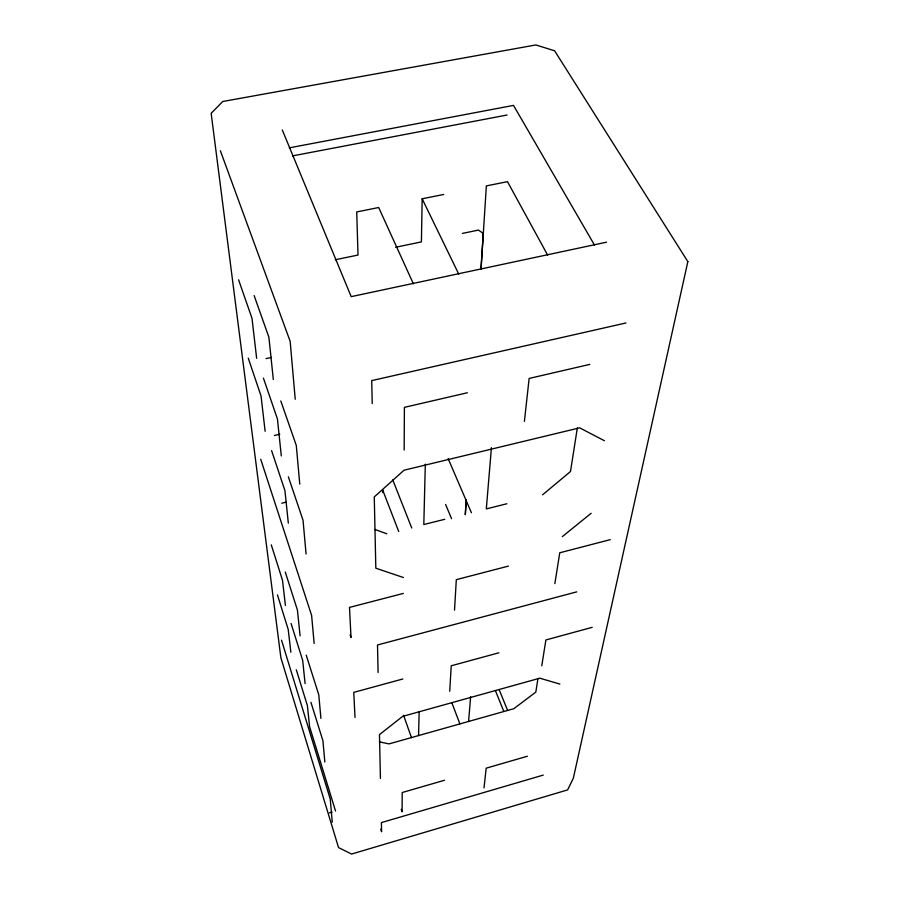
<?xml version="1.0" encoding="UTF-8"?>
<svg xmlns="http://www.w3.org/2000/svg" width="899" height="899" viewBox="0 0 899 899"><rect width="100%" height="100%" fill="white"/><g stroke="black" fill="none" stroke-linecap="round" stroke-linejoin="round"><path stroke-width="1.35" d="M404.157 450.028L404.404 407.359L467.356 392.762M443.713 194.465L422.17 198.791L421.406 241.91L395.594 247.259M418.563 735.573L419.148 711.862M425.317 464.154L423.811 524.533L444.78 519.285M449.725 691.264L451.231 665.788L498.9 652.786M454.512 610.129L456.321 579.653L508.452 566.1M465.277 514.644L466.233 499.63M481.021 268.464L483.246 233.594M465.334 514.52L466.221 500.574M481.01 269.475L486.359 185.902L507.486 181.665L547.637 255.091M468.581 721.47L470.649 696.646M491.427 447.635L486.314 508.901L506.879 503.755M484.01 787.861L486.179 768.184L527.376 756.239M524.398 421.384L529.14 378.445L589.755 364.398M537.962 678.453L535.815 692.106L513.767 708.727L389.02 743.9L379.412 741.866M577.349 427.89L570.494 471.514L542.569 494.821M541.771 665.811L545.884 639.964L592.194 627.333M554.863 583.597L559.762 552.773L610.275 539.647M562.336 536.624L591.137 513.284M543.243 775.095L381.401 822.596L381.592 831.744L380.76 829.181M329.427 812.865L332.113 812.089M444.466 780.276L402.201 792.525L402.089 811.853L401.235 809.314M402.853 678.981L353.757 692.376L355.015 717.458M576.765 591.857L377.501 644.976L378.108 672.497M403.336 593.419L349.497 607.409L351.015 637.503L350.127 634.919M281.758 503.204L285.747 502.238M274.397 435.498L279.769 434.251M625.951 322.988L371.725 380.603L372.22 403.595M266.037 358.611L271.509 357.409M606.544 242.179L351.194 296.648L282.297 129.984M335.226 259.777L358.016 255.046L356.712 211.939L378.681 207.523L413.383 283.826M462.378 233.414L478.459 230.077L483.314 233.459M292.523 155.898L507.07 115.016M289.309 147.841L513.509 105.397L594.464 245.022M559.897 684.083L539.805 678.194L402.64 716.379L379.468 734.629L380.434 778.467M403.426 577.529L375.827 568.19L374.265 496.933L404.044 470.211L579.653 427.845L604.409 440.724M374.984 529.455L386.806 533.792M422.17 198.791L458.748 274.116M448.151 458.614L471.424 512.756M445.612 504.474L451.556 518.689M499.159 689.657L507.575 710.367M495.394 690.589L503.766 711.278M392.751 479.886L411.731 527.983M398.74 531.534L382.637 489.899L382.671 492.63M451.871 702.838L459.861 723.83M220.379 150.785L290.163 341.35L295.232 399.246M403.561 715.278L411.506 737.674M254.125 295.546L268.902 337.249L273.318 379.524M238.583 279.814L251.99 318.28L256.653 358.364M280.791 400.954L296.288 445.454L299.772 484.123M263.418 378.108L277.443 419.001L281.308 455.95M248.248 358.128L261.025 395.953L265.138 431.284M288.377 476.875L303.03 520.218L306.076 553.998M271.599 450.624L284.927 490.596L288.332 523.151M260.721 459.277L311.616 615.422L314.144 643.437M285.275 572.067L297.412 610.016L300.109 635.863M271.273 544.85L282.488 580.226L285.421 605.465M306.211 655.124L318.785 694.803L320.909 718.402M291.062 623.423L302.671 660.349L305.098 683.577M277.454 594.924L288.208 629.446L290.871 652.258M310.93 702.299L322.932 740.776L324.842 761.992M296.288 669.744L307.402 705.659L309.593 726.662L335.541 811.033M281.533 640.189L330.225 798.941L332.259 822.158M687.847 261.631L573.337 778.231L567.617 789.906L351.576 854.05L338.541 847.577L280.893 657.798L211.153 113.308L222.75 101.497L535.826 44.95L554.604 50.782L687.847 261.631"/></g></svg>
